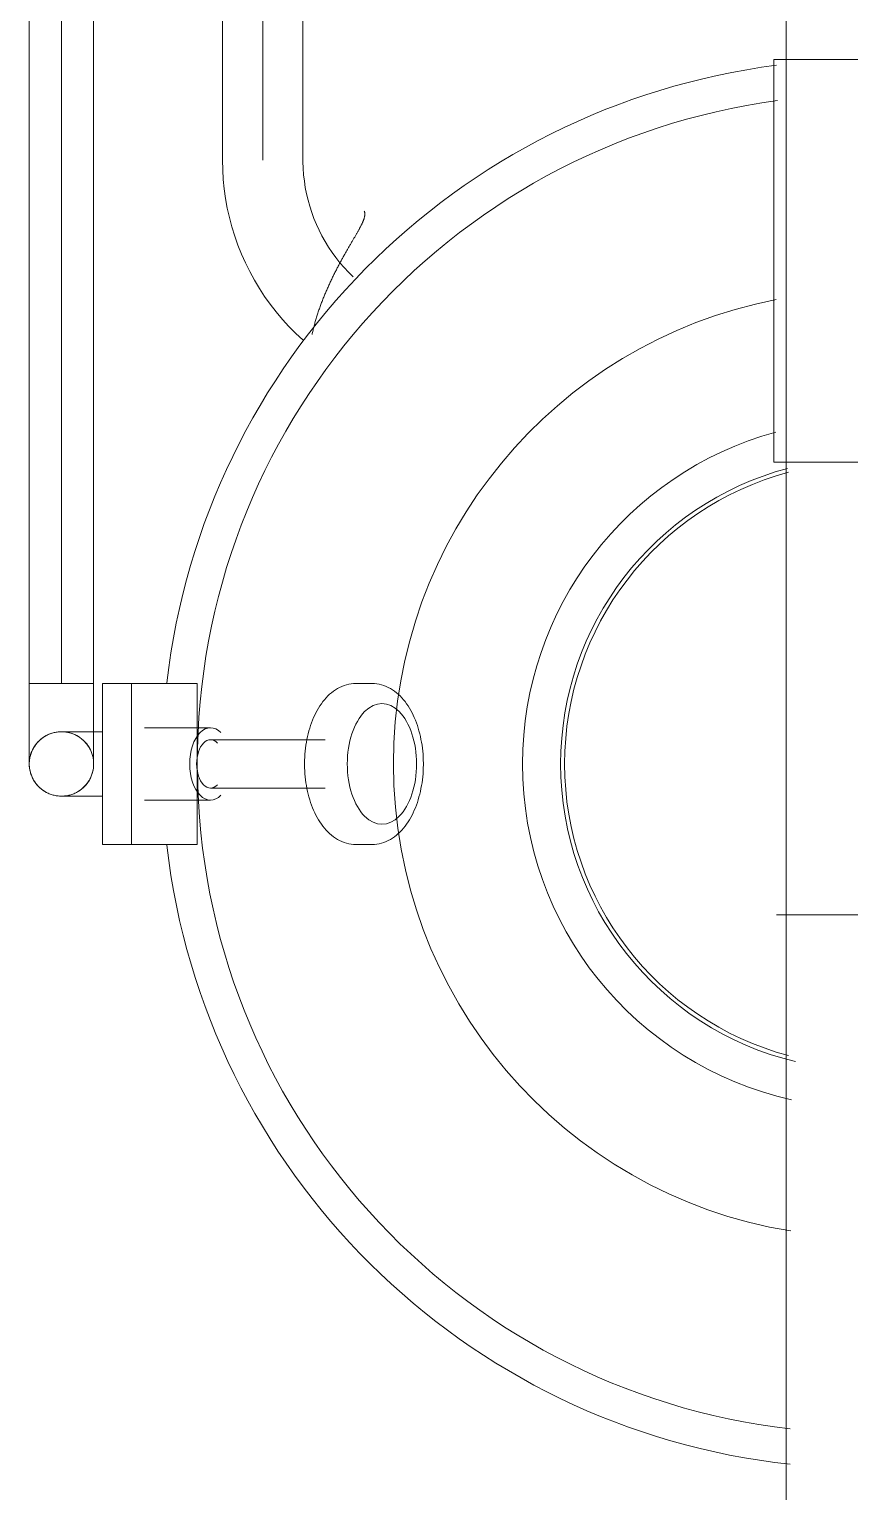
# Model space of a CAD drawing. Header units: millimetres. Extents: x -677815 to 476396, y -125373 to 39000.
# Drawn here: x 147770 to 147973.8, y -715.8 to -352.5 of the extents above; entities that cross this region are included whole.
import ezdxf

# ---------------------------------------------------------------- set-up
doc = ezdxf.new("R2010")
doc.units = ezdxf.units.MM
doc.layers.add('AM_BOR', color=4, linetype='Continuous', lineweight=25)
doc.layers.add('Xref building Toll$0$P-SANR-FIXT', color=6, linetype='Continuous', lineweight=9)
pattern_1 = [(90, (0, 0), (-406, 2e-14), [])]

# ---------------------------------------------------------------- blocks, each defined once
blk = doc.blocks.new('Xref building Toll$0$FP_390-MASTER GROUND FLOOR')
at = {"layer": 'Xref building Toll$0$P-SANR-FIXT'}
for p, q in [((232, 460), (232, 440)), ((248, 440), (248, 460))]:
    blk.add_line(p, q, dxfattribs=at)
blk = doc.blocks.new('Xref building Toll$0$FP_391-MASTER GROUND FLOOR')
at = {"layer": 'Xref building Toll$0$P-SANR-FIXT'}
blk.add_line((240, 468), (229.8, 468), dxfattribs=at)
blk = doc.blocks.new('Xref building Toll$0$FP_392-MASTER GROUND FLOOR')
at = {"layer": 'Xref building Toll$0$P-SANR-FIXT'}
blk.add_line((229.8, 452), (240, 452), dxfattribs=at)
blk = doc.blocks.new('Xref building Toll$0$FP_400-MASTER GROUND FLOOR')
at = {"layer": 'Xref building Toll$0$P-SANR-FIXT'}
for p, q in [((232, 440), (232, 270)), ((240, 270), (240, 440)), ((248, 270), (248, 440))]:
    blk.add_line(p, q, dxfattribs=at)
blk = doc.blocks.new('Xref building Toll$0$FP_402-MASTER GROUND FLOOR')
at = {"layer": 'Xref building Toll$0$P-SANR-FIXT'}
for p, q in [((177.51, 352.27), (177.57, 352.54)), ((177.57, 352.54), (177.63, 352.81)), ((177.63, 352.81), (177.69, 353.07)), ((177.69, 353.07), (177.75, 353.34)), ((176.46, 348.52), (176.54, 348.79)), ((176.54, 348.79), (176.63, 349.06)), ((176.63, 349.06), (176.71, 349.32)), ((176.71, 349.32), (176.79, 349.59)), ((176.79, 349.59), (176.87, 349.86)), ((176.87, 349.86), (176.94, 350.13)), ((176.94, 350.13), (177.02, 350.39)), ((177.02, 350.39), (177.09, 350.66)), ((177.09, 350.66), (177.17, 350.93)), ((177.17, 350.93), (177.24, 351.2)), ((177.24, 351.2), (177.31, 351.47)), ((177.31, 351.47), (177.38, 351.73)), ((177.38, 351.73), (177.44, 352)), ((177.44, 352), (177.51, 352.27)), ((175.26, 345.09), (175.36, 345.36)), ((175.36, 345.36), (175.45, 345.62)), ((175.45, 345.62), (175.55, 345.88)), ((175.55, 345.88), (175.65, 346.14)), ((175.65, 346.14), (175.74, 346.4)), ((175.74, 346.4), (175.84, 346.67)), ((175.84, 346.67), (175.93, 346.93)), ((175.93, 346.93), (176.02, 347.2)), ((176.02, 347.2), (176.11, 347.46)), ((176.11, 347.46), (176.2, 347.73)), ((176.2, 347.73), (176.29, 347.99)), ((176.29, 347.99), (176.37, 348.26)), ((176.37, 348.26), (176.46, 348.52)), ((173.67, 341.28), (173.78, 341.53)), ((173.78, 341.53), (173.89, 341.78)), ((173.89, 341.78), (174, 342.03)), ((174, 342.03), (174.11, 342.28)), ((174.11, 342.28), (174.21, 342.53)), ((174.21, 342.53), (174.32, 342.78)), ((174.32, 342.78), (174.43, 343.04)), ((174.43, 343.04), (174.54, 343.29)), ((174.54, 343.29), (174.64, 343.55)), ((174.64, 343.55), (174.75, 343.8)), ((174.75, 343.8), (174.85, 344.06)), ((174.85, 344.06), (174.95, 344.32)), ((174.95, 344.32), (175.05, 344.58)), ((175.05, 344.58), (175.16, 344.84)), ((175.16, 344.84), (175.26, 345.09)), ((171.95, 337.7), (172.06, 337.93)), ((172.06, 337.93), (172.18, 338.16)), ((172.18, 338.16), (172.3, 338.39)), ((172.3, 338.39), (172.41, 338.63)), ((172.41, 338.63), (172.53, 338.86)), ((172.53, 338.86), (172.64, 339.1)), ((172.64, 339.1), (172.76, 339.34)), ((172.76, 339.34), (172.87, 339.58)), ((172.87, 339.58), (172.99, 339.82)), ((172.99, 339.82), (173.1, 340.06)), ((173.1, 340.06), (173.22, 340.3)), ((173.22, 340.3), (173.33, 340.54)), ((173.33, 340.54), (173.44, 340.79)), ((173.44, 340.79), (173.55, 341.03)), ((173.55, 341.03), (173.67, 341.28)), ((170.09, 334.21), (170.2, 334.42)), ((170.2, 334.42), (170.32, 334.63)), ((170.32, 334.63), (170.43, 334.84)), ((170.43, 334.84), (170.55, 335.05)), ((170.55, 335.05), (170.67, 335.26)), ((170.67, 335.26), (170.78, 335.48)), ((170.78, 335.48), (170.9, 335.69)), ((170.9, 335.69), (171.01, 335.91)), ((171.01, 335.91), (171.13, 336.13)), ((171.13, 336.13), (171.25, 336.35)), ((171.25, 336.35), (171.36, 336.57)), ((171.36, 336.57), (171.48, 336.79)), ((171.48, 336.79), (171.6, 337.02)), ((171.6, 337.02), (171.71, 337.24)), ((171.71, 337.24), (171.83, 337.47)), ((171.83, 337.47), (171.95, 337.7)), ((167.92, 330.43), (168.02, 330.6)), ((168.02, 330.6), (168.12, 330.78)), ((168.12, 330.78), (168.22, 330.95)), ((168.22, 330.95), (168.33, 331.13)), ((168.33, 331.13), (168.43, 331.31)), ((168.43, 331.31), (168.54, 331.49)), ((168.54, 331.49), (168.65, 331.68)), ((168.65, 331.68), (168.75, 331.86)), ((168.75, 331.86), (168.86, 332.05)), ((168.86, 332.05), (168.97, 332.24)), ((168.97, 332.24), (169.08, 332.43)), ((169.08, 332.43), (169.19, 332.62)), ((169.19, 332.62), (169.3, 332.81)), ((169.3, 332.81), (169.41, 333.01)), ((169.41, 333.01), (169.52, 333.21)), ((169.52, 333.21), (169.63, 333.4)), ((169.63, 333.4), (169.75, 333.6)), ((169.75, 333.6), (169.86, 333.81)), ((169.86, 333.81), (169.98, 334.01)), ((169.98, 334.01), (170.09, 334.21)), ((165.92, 326.95), (165.99, 327.08)), ((165.99, 327.08), (166.07, 327.21)), ((166.07, 327.21), (166.14, 327.35)), ((166.14, 327.35), (166.22, 327.49)), ((166.22, 327.49), (166.29, 327.62)), ((166.29, 327.62), (166.37, 327.76)), ((166.37, 327.76), (166.45, 327.91)), ((166.45, 327.91), (166.54, 328.05)), ((166.54, 328.05), (166.62, 328.2)), ((166.62, 328.2), (166.7, 328.35)), ((166.7, 328.35), (166.79, 328.49)), ((166.79, 328.49), (166.88, 328.65)), ((166.88, 328.65), (166.97, 328.8)), ((166.97, 328.8), (167.06, 328.95)), ((167.06, 328.95), (167.15, 329.11)), ((167.15, 329.11), (167.24, 329.27)), ((167.24, 329.27), (167.33, 329.43)), ((167.33, 329.43), (167.43, 329.59)), ((167.43, 329.59), (167.52, 329.76)), ((167.52, 329.76), (167.62, 329.92)), ((167.62, 329.92), (167.72, 330.09)), ((167.72, 330.09), (167.82, 330.26)), ((167.82, 330.26), (167.92, 330.43)), ((164.62, 323.49), (164.63, 323.56)), ((164.62, 323.41), (164.62, 323.49)), ((164.62, 323.34), (164.62, 323.41)), ((164.63, 323.27), (164.62, 323.34)), ((164.63, 323.64), (164.64, 323.72)), ((164.63, 323.56), (164.63, 323.64)), ((164.64, 323.72), (164.65, 323.8)), ((164.65, 323.8), (164.66, 323.88)), ((164.66, 323.88), (164.68, 323.96)), ((164.68, 323.96), (164.7, 324.04)), ((164.7, 324.04), (164.71, 324.13)), ((164.71, 324.13), (164.74, 324.22)), ((164.74, 324.22), (164.76, 324.31)), ((164.76, 324.31), (164.78, 324.4)), ((164.78, 324.4), (164.81, 324.49)), ((164.81, 324.49), (164.84, 324.58)), ((164.84, 324.58), (164.87, 324.68)), ((164.87, 324.68), (164.91, 324.78)), ((164.91, 324.78), (164.94, 324.88)), ((164.94, 324.88), (164.98, 324.98)), ((164.98, 324.98), (165.02, 325.08)), ((165.02, 325.08), (165.07, 325.18)), ((165.07, 325.18), (165.11, 325.29)), ((165.11, 325.29), (165.16, 325.4)), ((165.16, 325.4), (165.2, 325.5)), ((165.2, 325.5), (165.25, 325.62)), ((165.25, 325.62), (165.31, 325.73)), ((165.31, 325.73), (165.36, 325.84)), ((165.36, 325.84), (165.41, 325.96)), ((165.41, 325.96), (165.47, 326.08)), ((165.47, 326.08), (165.53, 326.19)), ((165.53, 326.19), (165.59, 326.32)), ((165.59, 326.32), (165.65, 326.44)), ((165.65, 326.44), (165.72, 326.56)), ((165.72, 326.56), (165.79, 326.69)), ((165.79, 326.69), (165.85, 326.82)), ((165.85, 326.82), (165.92, 326.95)), ((164.63, 323.2), (164.63, 323.27)), ((164.64, 323.13), (164.63, 323.2)), ((164.65, 323.06), (164.64, 323.13)), ((164.67, 323), (164.65, 323.06)), ((164.68, 322.93), (164.67, 323)), ((164.7, 322.87), (164.68, 322.93)), ((164.72, 322.81), (164.7, 322.87)), ((164.74, 322.75), (164.72, 322.81)), ((164.77, 322.69), (164.74, 322.75))]:
    blk.add_line(p, q, dxfattribs=at)
at = {"layer": 'Xref building Toll$0$P-SANR-FIXT', "flags": 128}
for points in [[(200, 310), (199.95, 312.4), (199.81, 314.79), (199.57, 317.18), (199.23, 319.56), (198.8, 321.92), (198.28, 324.26), (197.66, 326.58), (196.95, 328.87), (196.15, 331.14), (195.26, 333.37), (194.29, 335.56), (193.22, 337.71), (192.07, 339.81), (190.84, 341.87), (189.52, 343.88), (188.13, 345.83), (186.65, 347.73), (185.11, 349.56), (183.49, 351.34), (181.8, 353.04), (180.05, 354.68)], [(167.56, 338.99), (168.69, 337.87), (169.79, 336.7), (170.83, 335.49), (171.82, 334.23), (172.77, 332.94), (173.66, 331.61), (174.5, 330.25), (175.28, 328.85), (176, 327.43), (176.67, 325.97), (177.28, 324.49), (177.83, 322.99), (178.32, 321.47), (178.75, 319.93), (179.11, 318.37), (179.42, 316.8), (179.66, 315.22), (179.84, 313.63), (179.95, 312.03), (180, 310.43), (180, 310)]]:
    blk.add_lwpolyline(points, dxfattribs=at)
blk = doc.blocks.new('Xref building Toll$0$FP_403-MASTER GROUND FLOOR')
at = {"layer": 'Xref building Toll$0$P-SANR-FIXT'}
for p, q in [((180, 310), (180, 226.93)), ((190, 226.93), (190, 310)), ((200, 210), (200, 310))]:
    blk.add_line(p, q, dxfattribs=at)
blk = doc.blocks.new('Xref building Toll$0$FP_422-MASTER GROUND FLOOR')
at = {"layer": 'Xref building Toll$0$P-SANR-FIXT'}
for p, q in [((17, 385), (17, 285)), ((63, 285), (63, 385))]:
    blk.add_line(p, q, dxfattribs=at)
blk = doc.blocks.new('Xref building Toll$0$FP_425-MASTER GROUND FLOOR')
at = {"layer": 'Xref building Toll$0$P-SANR-FIXT'}
for p, q in [((60, 230), (60, 765)), ((62.36, 497.5), (40, 497.5))]:
    blk.add_line(p, q, dxfattribs=at)
blk = doc.blocks.new('Xref building Toll$0$Safety_Shower_amp_Eye_Wash_6042 - Existing-V389-MASTER GROUND FLOOR')
at = {"layer": 'Xref building Toll$0$P-SANR-FIXT'}
h = blk.add_hatch(dxfattribs=at)
h.set_pattern_fill('FP_308', color=256, style=0, pattern_type=2)
h.set_pattern_definition(pattern_1)
h.paths.add_polyline_path([(60, 632.37), (60, 623.62), (85.29, 619.65), (135.09, 594.8), (157.56, 577.56), (191.55, 524.84), (201.47, 496.32), (208.3, 480), (212.37, 480), (200.59, 525.69), (183.98, 557.37), (157.56, 588.49), (109.08, 619.18), (76.32, 630.22)], flags=0)
h.paths.add_polyline_path([(20, 632.37), (-25.69, 620.59), (-57.37, 603.98), (-88.49, 577.56), (-113.37, 543.13), (-130.22, 496.32), (-128.3, 480), (-126.25, 480), (-120.59, 503.03), (-100.63, 547.5), (-69.5, 583.74), (-24.84, 611.55), (3.68, 621.47), (20, 627.48)], flags=0)
h.paths.add_polyline_path([(-126.25, 459.49), (-129.04, 440), (-132.37, 440), (-120.59, 394.31), (-103.98, 362.63), (-77.56, 331.51), (-29.08, 300.82), (3.68, 289.78), (17.78, 293.75), (17.78, 296.67), (-15, 304.37), (-55.09, 325.2), (-83.74, 350.5), (-111.55, 395.16), (-120.59, 416.97), (-126.14, 459.16)], flags=0)
h.paths.add_polyline_path([(206.25, 459.49), (202.7, 432.98), (200.59, 416.97), (183.98, 376.87), (157.56, 342.44), (109.08, 310.2), (62.22, 287.92), (105.69, 299.41), (142.61, 320.04), (168.49, 342.44), (193.37, 376.87), (211.52, 433.55), (207.48, 440), (206.25, 440), (206.25, 454.8)], flags=0)
h = blk.add_hatch(dxfattribs=at)
h.set_pattern_fill('FP_308', color=256, style=0, pattern_type=2)
h.set_pattern_definition(pattern_1)
h.paths.add_polyline_path([(60, 542.29), (60.83, 531.86), (81.14, 522.16), (102.16, 501.14), (112.44, 479.41), (112.44, 440.59), (91.95, 405.06), (62.22, 378.52), (93.74, 395.22), (112.44, 417.15), (120.34, 430.92), (125.2, 461.5), (112.44, 502.85), (93.03, 525.37), (69.08, 538.98)], flags=0)
h.paths.add_polyline_path([(20, 542.29), (-13.74, 524.78), (-32.44, 502.85), (-40.34, 489.08), (-45.46, 460), (-32.81, 417.79), (-13.03, 394.63), (-5, 395.05), (-5, 400.42), (-22.16, 418.86), (-32.44, 440.59), (-32.44, 479.41), (-11.95, 514.94), (20, 539.11)], flags=0)
h.paths.add_polyline_path([(0, 396.97), (3.68, 383.65), (17.78, 383.06), (19.17, 388.14), (2.5, 395.05)], flags=0)
h = blk.add_hatch(dxfattribs=at)
h.set_pattern_fill('FP_307', color=256, style=0, pattern_type=2)
h.set_pattern_definition([(180, (0, 0), (-5e-14, -406), [])])
h.paths.add_polyline_path([(60, 532.2), (60, 387.8), (93.03, 406.97), (112.44, 440.59), (112.44, 479.41), (93.03, 513.03), (67.52, 529.08)], flags=0)
h.paths.add_polyline_path([(20, 532.2), (-13.03, 513.03), (-32.44, 479.41), (-32.44, 440.59), (-13.03, 406.97), (-5, 406.97), (0, 396.97), (20, 387.8), (20, 529.08)], flags=0)
h = blk.add_hatch(dxfattribs=at)
h.set_pattern_fill('FP_316', color=256, style=0, pattern_type=2)
h.set_pattern_definition([(0, (-456.03, 460), (0, 406), [])])
h.paths.add_polyline_path([(206.25, 480), (206.42, 440), (222.62, 440), (222.62, 480), (206.42, 480)], flags=0)
h = blk.add_hatch(dxfattribs=at)
h.set_pattern_fill('FP_315', color=256, style=0, pattern_type=2)
h.set_pattern_definition([(180, (628.64, 460), (-5e-14, -406), [])])
h.paths.add_polyline_path([(229.8, 480), (222.62, 480), (222.62, 440), (229.8, 440), (229.8, 461.5)], flags=0)
for p, q in [((166.86, 480), (162.84, 480)), ((206.25, 480), (222.62, 480)), ((206.25, 440), (206.25, 480)), ((222.62, 480), (229.8, 480)), ((222.62, 480), (222.62, 440)), ((229.8, 440), (229.8, 480)), ((219.36, 469), (202.98, 469)), ((202.98, 466), (174.47, 466)), ((174.47, 454), (202.98, 454)), ((202.98, 451), (219.36, 451)), ((162.84, 440), (166.86, 440)), ((222.62, 440), (206.25, 440)), ((229.8, 440), (222.62, 440)), ((232, 440), (232.27, 440)), ((248, 440), (232, 440)), ((232.27, 440), (232, 440)), ((232, 440), (248, 440)), ((247.73, 440), (248, 440)), ((248, 440), (247.73, 440)), ((17, 385), (63, 385)), ((63, 385), (62.22, 385)), ((63, 285), (17, 285)), ((62.22, 285), (63, 285))]:
    blk.add_line(p, q, dxfattribs=at)
at = {"layer": 'Xref building Toll$0$P-SANR-FIXT', "flags": 128}
for points in [[(162.84, 480), (162.24, 479.98), (161.65, 479.92), (161.06, 479.81), (160.48, 479.67), (159.91, 479.49), (159.35, 479.27), (158.8, 479.02), (158.28, 478.73), (157.76, 478.42), (157.27, 478.07), (156.79, 477.7), (156.32, 477.3), (155.88, 476.88), (155.45, 476.43), (155.04, 475.96), (154.64, 475.47), (154.26, 474.95), (153.9, 474.42), (153.56, 473.87), (153.23, 473.3), (152.91, 472.72), (152.62, 472.12), (152.34, 471.5), (152.07, 470.87), (151.82, 470.22), (151.59, 469.56), (151.38, 468.89), (151.18, 468.21), (150.99, 467.52), (150.83, 466.81), (150.68, 466.1), (150.55, 465.38), (150.43, 464.66), (150.33, 463.92), (150.25, 463.18), (150.18, 462.44), (150.14, 461.7), (150.11, 460.95), (150.09, 460.2), (150.09, 460)], [(166.86, 480), (167.46, 479.98), (168.05, 479.92), (168.64, 479.81), (169.22, 479.67), (169.79, 479.49), (170.35, 479.27), (170.9, 479.02), (171.42, 478.73), (171.94, 478.42), (172.43, 478.07), (172.91, 477.7), (173.38, 477.3), (173.82, 476.88), (174.25, 476.43), (174.66, 475.96), (175.06, 475.47), (175.43, 474.95), (175.8, 474.42), (176.14, 473.87), (176.47, 473.3), (176.79, 472.72), (177.08, 472.12), (177.36, 471.5), (177.63, 470.87), (177.88, 470.22), (178.11, 469.56), (178.32, 468.89), (178.52, 468.21), (178.71, 467.52), (178.87, 466.81), (179.02, 466.1), (179.15, 465.38), (179.27, 464.66), (179.37, 463.92), (179.45, 463.18), (179.52, 462.44), (179.56, 461.7), (179.59, 460.95), (179.61, 460.2), (179.61, 460)], [(162.84, 440), (162.24, 440.02), (161.65, 440.08), (161.06, 440.19), (160.48, 440.33), (159.91, 440.51), (159.35, 440.73), (158.8, 440.98), (158.28, 441.27), (157.76, 441.58), (157.27, 441.93), (156.79, 442.3), (156.32, 442.7), (155.88, 443.12), (155.45, 443.57), (155.04, 444.04), (154.64, 444.53), (154.26, 445.05), (153.9, 445.58), (153.56, 446.13), (153.23, 446.7), (152.91, 447.28), (152.62, 447.88), (152.34, 448.5), (152.07, 449.13), (151.82, 449.78), (151.59, 450.44), (151.38, 451.11), (151.18, 451.79), (150.99, 452.48), (150.83, 453.19), (150.68, 453.9), (150.55, 454.62), (150.43, 455.34), (150.33, 456.08), (150.25, 456.82), (150.18, 457.56), (150.14, 458.3), (150.11, 459.05), (150.09, 459.8), (150.09, 460)], [(166.86, 440), (167.46, 440.02), (168.05, 440.08), (168.64, 440.19), (169.22, 440.33), (169.79, 440.51), (170.35, 440.73), (170.9, 440.98), (171.42, 441.27), (171.94, 441.58), (172.43, 441.93), (172.91, 442.3), (173.38, 442.7), (173.82, 443.12), (174.25, 443.57), (174.66, 444.04), (175.06, 444.53), (175.43, 445.05), (175.8, 445.58), (176.14, 446.13), (176.47, 446.7), (176.79, 447.28), (177.08, 447.88), (177.36, 448.5), (177.63, 449.13), (177.88, 449.78), (178.11, 450.44), (178.32, 451.11), (178.52, 451.79), (178.71, 452.48), (178.87, 453.19), (179.02, 453.9), (179.15, 454.62), (179.27, 455.34), (179.37, 456.08), (179.45, 456.82), (179.52, 457.56), (179.56, 458.3), (179.59, 459.05), (179.61, 459.8), (179.61, 460)]]:
    blk.add_lwpolyline(points, dxfattribs=at)
at = {"layer": 'Xref building Toll$0$P-SANR-FIXT'}
for centre, radius, start, end in [((40, 460), 175, 6.6235, 83.766), ((40, 460), 166.25, 0.5235, 83.4495), ((40, 460), 117.53, 0, 80.7782), ((40, 460), 85.46, 0, 77.384), ((40, 460), 76, 0, 76.6005), ((40, 460), 75, 285, 75), ((240, 460), 8, 360, 180), ((40, 460), 76, 284.9452, 360), ((40, 460), 166.25, 277.6513, 360), ((40, 460), 117.53, 281.0104, 360), ((40, 460), 85.46, 285.2888, 0), ((240, 460), 8, 180, 360), ((40, 460), 175, 277.3353, 353.3765)]:
    blk.add_arc(centre, radius, start, end, dxfattribs=at)
for centre, major_axis, start_param, end_param in [((160.39, 460), (0, 15), 4.712389, 7.853982), ((202.98, 460), (0, 9), 4.712389, 6.806784), ((202.98, 460), (0, 6), 4.712389, 6.806784), ((160.39, 460), (0, 15), 1.570796, 4.712389), ((202.98, 460), (0, 9), 2.617994, 4.712389), ((202.98, 460), (0, 6), 2.617994, 4.712389)]:
    blk.add_ellipse(centre, major_axis=major_axis, ratio=0.573576, start_param=start_param, end_param=end_param, dxfattribs=at)
for points, knots in [([(248, 460), (248, 460.7), (247.82, 462.09), (247.01, 464.05), (245.94, 465.44), (244.88, 466.36), (244.01, 466.95), (243.07, 467.41), (242.08, 467.75), (241.05, 467.95), (240, 468.02), (238.95, 467.95), (237.92, 467.75), (236.93, 467.41), (235.99, 466.95), (235.12, 466.36), (234.06, 465.44), (232.99, 464.05), (232.18, 462.09), (232, 460.7), (232, 460)], [0, 0, 0, 0, 0.083333, 0.166667, 0.25, 0.291667, 0.333333, 0.375, 0.416667, 0.458333, 0.5, 0.541667, 0.583333, 0.625, 0.666667, 0.708333, 0.75, 0.833333, 0.916667, 1, 1, 1, 1]), ([(234.34, 465.66), (234.1, 465.41), (233.64, 464.88), (233.15, 464.16), (232.82, 463.54), (232.53, 462.9), (232.14, 461.75), (232, 460.7), (232, 460)], [0.75, 0.75, 0.75, 0.75, 0.7916667, 0.8333333, 0.8541667, 0.875, 0.9166667, 1, 1, 1, 1]), ([(244, 466.93), (243.7, 467.1), (243.07, 467.41), (241.75, 467.86), (240, 468.09), (238.25, 467.86), (236.93, 467.41), (236.3, 467.1), (236, 466.93)], [0.3333333, 0.3333333, 0.3333333, 0.3333333, 0.375, 0.4166667, 0.5, 0.5833333, 0.625, 0.6666667, 0.6666667, 0.6666667, 0.6666667]), ([(248, 460), (248, 460.7), (247.86, 461.75), (247.41, 463.07), (247.1, 463.7), (246.93, 464)], [0, 0, 0, 0, 0.0833333, 0.125, 0.1666667, 0.1666667, 0.1666667, 0.1666667]), ([(232, 460), (232, 459.3), (232.14, 458.25), (232.59, 456.93), (232.97, 456.15), (233.34, 455.55), (233.75, 454.98), (234.21, 454.46), (234.72, 453.98), (235.26, 453.54), (235.99, 453.05), (236.93, 452.59), (238.25, 452.14), (240, 451.91), (241.75, 452.14), (243.07, 452.59), (244.01, 453.05), (244.74, 453.54), (245.28, 453.98), (245.79, 454.46), (246.36, 455.12), (246.85, 455.84), (247.18, 456.46), (247.47, 457.1), (247.86, 458.25), (248, 459.3), (248, 460)], [0, 0, 0, 0, 0.083333, 0.125, 0.166667, 0.1875, 0.208333, 0.25, 0.270833, 0.291667, 0.333333, 0.375, 0.416667, 0.5, 0.583333, 0.625, 0.666667, 0.708333, 0.729167, 0.75, 0.791667, 0.833333, 0.854167, 0.875, 0.916667, 1, 1, 1, 1]), ([(232, 460), (232, 459.3), (232.18, 457.91), (232.99, 455.95), (234.06, 454.56), (235.12, 453.64), (235.99, 453.05), (236.93, 452.59), (237.92, 452.25), (238.95, 452.05), (240, 451.98), (241.05, 452.05), (242.08, 452.25), (243.07, 452.59), (244.01, 453.05), (244.88, 453.64), (245.94, 454.56), (247.01, 455.95), (247.82, 457.91), (248, 459.3), (248, 460)], [0, 0, 0, 0, 0.083333, 0.166667, 0.25, 0.291667, 0.333333, 0.375, 0.416667, 0.458333, 0.5, 0.541667, 0.583333, 0.625, 0.666667, 0.708333, 0.75, 0.833333, 0.916667, 1, 1, 1, 1])]:
    blk.add_open_spline(points, degree=3, knots=knots, dxfattribs=at)
for name in ['Xref building Toll$0$FP_425-MASTER GROUND FLOOR', 'Xref building Toll$0$FP_391-MASTER GROUND FLOOR', 'Xref building Toll$0$FP_390-MASTER GROUND FLOOR', 'Xref building Toll$0$FP_392-MASTER GROUND FLOOR', 'Xref building Toll$0$FP_400-MASTER GROUND FLOOR', 'Xref building Toll$0$FP_422-MASTER GROUND FLOOR', 'Xref building Toll$0$FP_402-MASTER GROUND FLOOR', 'Xref building Toll$0$FP_403-MASTER GROUND FLOOR']:
    blk.add_blockref(name, (0, 0), dxfattribs=at)
blk = doc.blocks.new('Xref building Toll$0$building block 28092016')
at = {"layer": 'Xref building Toll$0$P-SANR-FIXT', "rotation": 180}
blk.add_blockref('Xref building Toll$0$Safety_Shower_amp_Eye_Wash_6042 - Existing-V389-MASTER GROUND FLOOR', (870567.64, -671574.46), dxfattribs=at)
blk = doc.blocks.new('Xref building Toll')
blk.add_blockref('Xref building Toll$0$building block 28092016', (-722549.64, 671499.46))

msp = doc.modelspace()

# ---------------------------------------------------------------- block references
at = {"layer": 'AM_BOR'}
msp.add_blockref('Xref building Toll', (0, 0), dxfattribs=at)

doc.saveas('drawing.dxf')
